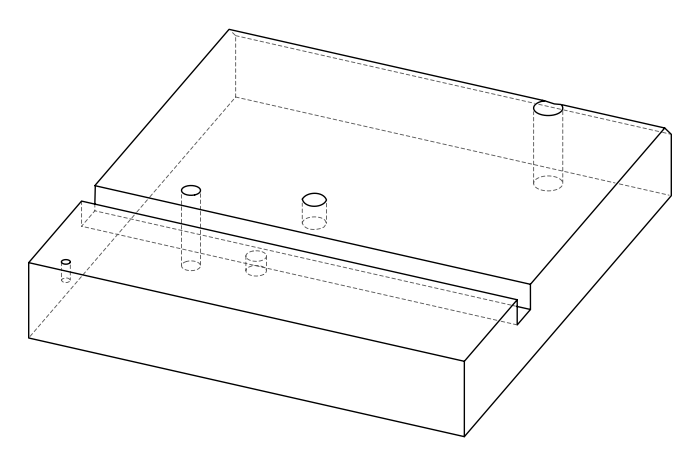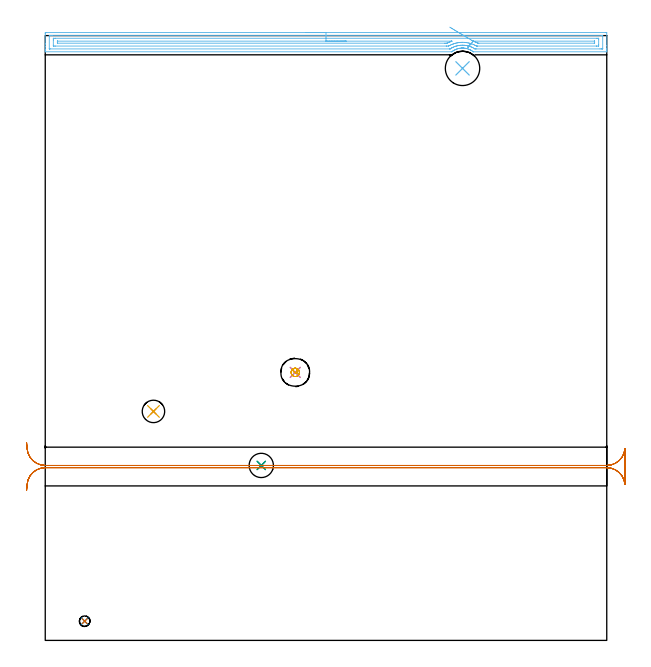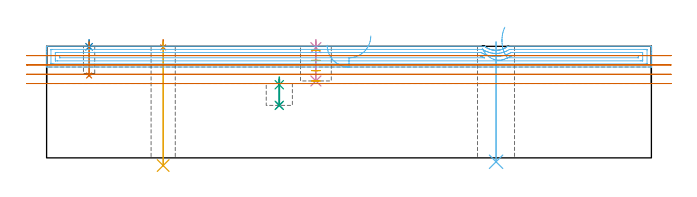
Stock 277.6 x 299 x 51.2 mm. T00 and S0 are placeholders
(PLAN: 13 operations, 8 tool changes, 15.4 min)
(1 SPOT_DRILL | STEP1HOLE | NXT0321_9005460120000 | 0.03 min | 1 mm3)
(2 SPOT_DRILL_1 | STEP1POCKET | NXT0321_9005460120000 | 0.03 min | 0 mm3)
(3 SPOT_DRILL_2 | STEP1POCKET_1 | NXT0321_9005460120000 | 0.03 min | 1833 mm3)
(4 SPOT_DRILL_3 | STEP1POCKET_2 | NXT0321_9005460120000 | 0.03 min | 2 mm3)
(5 DRILL_THROUGH_HOLE_INTO_CENTER | STEP1HOLE | NXT0301_082 | 0.23 min | 4942 mm3)
(6 INDEXABLE_INSERT_DRILL_THROUGH_HOLE_FROM_SOLID | STEP1HOLE_1 | NXT0302_005 | 0.22 min | 11609 mm3)
(7 DRILL_BLIND_HOLE_INTO_CENTER | STEP1POCKET | NXT0301_023 | 0.06 min | 268 mm3)
(8 DRILL_BLIND_HOLE_INTO_CENTER_1 | STEP1POCKET_1 | UGT0301_198 | 0.05 min | 430 mm3)
(9 DRILL_TO_ENLARGE_BLIND_HOLE | STEP1POCKET_1 | UGT0301_373 | 0.05 min | 795 mm3)
(10 DRILL_BLIND_HOLE_INTO_CENTER_2 | STEP1POCKET_2 | UGT0301_373 | 0.07 min | 1792 mm3)
(11 MILL_ROUGH_BLIND_HOLE_CONTOUR | STEP1POCKET_2 | NXT0201_013 | Spiral | 0.33 min | 687 mm3)
(12 AREA_MILL | FG_CHAMFER_SURFACE | UGT0205_001 | 9.15 min | 12521 mm3)
(13 MILL_RECTANGULAR_SLOT | SLOT_RECTANGULAR | UGT0201_100 | Follow Part, ap 4.5, ae 75% | 5.12 min | 88769 mm3)
(TOOL NXT0321_9005460120000 | NC Spot Drill, 142deg, 12mm, Carbide, Uncoated | D12 PA142 FL30 Z2)
(TOOL NXT0301_082 | Carbide Drill 11.1mm [860.1-1110-033A1-MM 2214] | D11.1 PA140 FL55 Z2)
(TOOL NXT0302_005 | Index. Insert Drill 17mm [880-D1700L20-05] | D17 PA176 FL85 Z2)
(TOOL NXT0301_023 | Carbide Drill 5.2mm [860.1-0520-016A1-MM 2214] | D5.2 PA140 FL28 Z2)
(TOOL UGT0301_198 | Twist Drill 7.9 mm | D7.9 PA118 FL73 Z2)
(TOOL UGT0301_373 | Twist Drill Flat Bottom 12 mm | D12 PA180 FL101 Z2)
(TOOL NXT0201_013 | ENDMILL 10mm | D10 FL30 Z4)
(TOOL UGT0205_001 | Chamfer Mill 20 x 3 x 45 deg. | D20 FL50 Z2)
(TOOL UGT0201_100 | End Mill 18 mm | D18 FL22 Z2)
(OP 1 SPOT_DRILL)
G17 G21 G94 G90
T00 M6
G54
G17 G0 G90 X53.5 Y113.2 S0 M3
G43 Z61.2 H0
G94 G81 G98 Z50.722 F250. R54.2
G80
M5
M2
(OP 2 SPOT_DRILL_1)
G17 G21 G94 G90
T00 M6
G54
G17 G0 G90 X19.5 Y9.5 S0 M3
G43 Z61.2 H0
G94 G81 G98 Z50.976 F250. R54.2
G80
M5
M2
(OP 3 SPOT_DRILL_2)
G17 G21 G94 G90
T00 M6
G54
G17 G0 G90 X106.8 Y86.5 S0 M3
G43 Z61.2 H0
G94 G81 G98 Z33.575 F250. R37.1
G80
M5
M2
(OP 4 SPOT_DRILL_3)
G17 G21 G94 G90
T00 M6
G54
G17 G0 G90 X123.6 Y132.5 S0 M3
G43 Z61.2 H0
G94 G81 G98 Z50.593 F250. R54.2
G80
M5
M2
(OP 5 DRILL_THROUGH_HOLE_INTO_CENTER)
G17 G21 G94 G90
T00 M6
G54
G17 G0 G90 X53.5 Y113.2 S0 M3
G43 Z61.2 H1
G94 G73 G98 Z-3.52 F250. Q10.944 R53.2
G80
M5
M2
(OP 6 INDEXABLE_INSERT_DRILL_THROUGH_HOLE_FROM_SOLID)
G17 G21 G94 G90
T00 M6
G54
G17 G0 G90 X206.3 Y282.8 S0 M3
G43 Z61.2 H1
G94 G81 G98 Z-1.797 F250. R53.2
G80
M5
M2
(OP 7 DRILL_BLIND_HOLE_INTO_CENTER)
G17 G21 G94 G90
T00 M6
G54
G17 G0 G90 X19.5 Y9.5 S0 M3
G43 Z61.2 H1
G94 G81 G98 Z37.8 F250. R53.2
G80
M5
M2
(OP 8 DRILL_BLIND_HOLE_INTO_CENTER_1)
G17 G21 G94 G90
T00 M6
G54
G17 G0 G90 X106.8 Y86.5 S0 M3
G43 Z61.2 H0
G94 G81 G98 Z24.1 F250. R36.1
G80
M5
M2
(OP 9 DRILL_TO_ENLARGE_BLIND_HOLE)
G17 G21 G94 G90
T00 M6
G54
G17 G0 G90 X106.8 Y86.5 S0 M3
G43 Z61.2 H0
G94 G81 G98 Z24.1 F250. R36.1
G80
M5
M2
(OP 10 DRILL_BLIND_HOLE_INTO_CENTER_2)
G17 G21 G94 G90
T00 M6
G54
G17 G0 G90 X123.6 Y132.5 S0 M3
G43 Z61.2 H0
G94 G81 G98 Z35.3 F250. R53.2
G80
M5
M2
(OP 11 MILL_ROUGH_BLIND_HOLE_CONTOUR)
G17 G21 G94 G90
T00 M6
G54
G17 G0 G90 X123.6 Y132.5 S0 M3
G43 Z61.2 H0
Z49.475
G94 G3 X124.1 Y132. R0.5 F250.
X124.6 Y132.5 R0.5
X124.215 Y134.165 R3.799
X123.6 Y134.55 R0.685
X121.55 Y132.5 R2.05
X123.6 Y134.55 R-2.05
X122.575 Y133.525 R1.025
X123.6 Y132.5 R1.025
G0 Z44.75
G3 X124.1 Y132. R0.5
X124.6 Y132.5 R0.5
X124.215 Y134.165 R3.799
X123.6 Y134.55 R0.685
X121.55 Y132.5 R2.05
X123.6 Y134.55 R-2.05
X122.575 Y133.525 R1.025
X123.6 Y132.5 R1.025
G0 Z40.025
G3 X124.1 Y132. R0.5
X124.6 Y132.5 R0.5
X124.215 Y134.165 R3.799
X123.6 Y134.55 R0.685
X121.55 Y132.5 R2.05
X123.6 Y134.55 R-2.05
X122.575 Y133.525 R1.025
X123.6 Y132.5 R1.025
G0 Z35.3
G3 X124.1 Y132. R0.5
X124.6 Y132.5 R0.5
X124.215 Y134.165 R3.799
X123.6 Y134.55 R0.685
X121.55 Y132.5 R2.05
X123.6 Y134.55 R-2.05
X122.575 Y133.525 R1.025
X123.6 Y132.5 R1.025
G0 Z61.2
M5
M2
(OP 12 AREA_MILL)
G17 G21 G94 G90
T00 M6
G54
G17 G0 G90 X128.8 Y300.5 S1061 M3
G43 Z61.2 H0
Z51.7
G94 G1 X128.838 Z50.828 F250.
X128.952 Z49.964
X129.141 Z49.112
X129.403 Z48.28
X129.737 Z47.474
X130.14 Z46.7
X130.609 Z45.964
X131.14 Z45.272
X131.729 Z44.629
X132.372 Z44.04
X133.064 Z43.509
X133.8 Z43.04
X134.574 Z42.637
X135.38 Z42.303
X136.212 Z42.041
X137.064 Z41.852
X137.928 Z41.738
X138.8 Z41.7
X276.969
X277.489 Y300.495 Z41.703
X277.59 Y300.492 Z41.706
X277.6 Y300.386 Z41.811
Y293.999 Z48.196
Y292.608 Z49.589
Y292.247 Z49.948
Y291.526 Z50.674
Y291.306 Z50.894
X277.597 Y291.151 Z51.042
X277.59 Y291.002 Z51.189
X277.416 Y291. Z51.2
X211.685
X211.637 Y290.999 Z51.198
X211.617 Y291.005 Z51.192
X211.516 Y291.071 Z51.127
X211.452 Y291.121 Z51.079
X211.101 Y291.367 Z50.833
X210.743 Y291.599 Z50.6
X210.413 Y291.787 Z50.413
X210.364 Y291.814 Z50.385
X210.224 Y291.887 Z50.312
X209.979 Y292.014 Z50.184
X209.897 Y292.051 Z50.145
X209.849 Y292.073 Z50.124
X209.405 Y292.258 Z49.942
X209.3 Y292.296 Z49.904
X208.956 Y292.421 Z49.779
X208.555 Y292.539 Z49.661
X208.51 Y292.552 Z49.648
X208.108 Y292.646 Z49.549
X208.062 Y292.657 Z49.539
X207.616 Y292.739 Z49.458
X207.168 Y292.794 Z49.397
X206.966 Y292.812 Z49.381
X206.81 Y292.825 Z49.367
X206.751 Y292.829 Z49.36
X206.722 Y292.832 Z49.359
X206.498 Y292.843 Z49.351
X206.412 Y292.842 Z49.349
X206.342 Y292.845 Z49.352
X206.107 Y292.846
X205.99 Y292.839 Z49.355
X205.938 Y292.837 Z49.359
X205.827 Y292.829 Z49.364
X205.764 Y292.823 Z49.368
X205.381 Y292.789 Z49.402
X205.121 Y292.756 Z49.44
X204.933 Y292.731 Z49.466
X204.531 Y292.655 Z49.54
X204.487 Y292.647 Z49.549
X204.212 Y292.581 Z49.618
X204.039 Y292.538 Z49.661
X203.636 Y292.415 Z49.783
X203.593 Y292.402 Z49.796
X203.213 Y292.262 Z49.937
X203.144 Y292.237 Z49.963
X202.7 Y292.05 Z50.147
X202.62 Y292.015 Z50.185
X202.21 Y291.799 Z50.399
X201.806 Y291.565 Z50.633
X201.521 Y291.371 Z50.826
X201.401 Y291.289 Z50.906
X201.149 Y291.12 Z51.078
X201.016 Y291.022 Z51.177
X200.982 Y291.006 Z51.192
X200.954 Y291. Z51.2
X0.184
X0.01 Y291.002 Z51.189
X0.003 Y291.151 Z51.042
X0. Y291.306 Z50.894
Y291.526 Z50.674
Y292.247 Z49.948
Y293.483 Z48.714
Y294.874 Z47.321
Y299.871 Z42.327
X0.004 Y300.129 Z42.069
X0.01 Y300.493 Z41.705
X0.255 Y300.497 Z41.702
X0.631 Y300.5 Z41.7
X138.8
Y299.086 Z43.114
X275.18 Y299.085 Z43.115
X275.352 Y299.084 Z43.116
X275.539 Y299.081 Z43.119
X275.579 Y299.079 Z43.121
X275.59 Y299.058 Z43.142
X275.593 Y299.024 Z43.176
X275.599 Y298.843 Z43.357
Y292.713 Z49.487
X275.595 Y292.575 Z49.625
X275.59 Y292.466 Z49.734
X275.579 Y292.421 Z49.779
X275.541 Y292.42 Z49.78
X275.18 Y292.416 Z49.784
X275.009 Y292.415 Z49.785
X274.286 Y292.414 Z49.786
X213.303
X212.579 Y292.417 Z49.783
X212.495 Y292.419 Z49.781
X212.455 Y292.421 Z49.779
X212.335 Y292.487 Z49.713
X211.685 Y292.869 Z49.331
X211.208 Y293.123 Z49.077
X210.791 Y293.315 Z48.885
X210.446 Y293.46 Z48.74
X209.897 Y293.661 Z48.539
X209.101 Y293.902 Z48.298
X209.044 Y293.917 Z48.283
X209.002 Y293.927 Z48.273
X208.695 Y293.999 Z48.201
X208.108 Y294.105 Z48.095
X207.979 Y294.125 Z48.075
X207.214 Y294.212 Z47.988
X206.974 Y294.233 Z47.967
X206.319 Y294.254 Z47.946
X206.058
X205.425 Y294.215 Z47.985
X205.222 Y294.198 Z48.002
X204.531 Y294.111 Z48.089
X204.431 Y294.096 Z48.104
X203.896 Y293.999 Z48.201
X203.636 Y293.936 Z48.264
X203.272 Y293.837 Z48.363
X202.99 Y293.756 Z48.444
X202.883 Y293.723 Z48.477
X202.742 Y293.675 Z48.525
X202.332 Y293.525 Z48.675
X201.848 Y293.331 Z48.869
X201.699 Y293.268 Z48.932
X201.389 Y293.123 Z49.077
X201.044 Y292.945 Z49.255
X200.954 Y292.895 Z49.305
X200.368 Y292.549 Z49.651
X200.204 Y292.446 Z49.754
X200.162 Y292.421 Z49.779
X200.144 Y292.419 Z49.781
X200.059 Y292.416 Z49.784
X199.888 Y292.415 Z49.785
X2.42
X2.248 Y292.416 Z49.784
X2.061 Y292.419 Z49.781
X2.021 Y292.421 Z49.779
X2.01 Y292.442 Z49.758
X2.007 Y292.476 Z49.724
X2.001 Y292.657 Z49.543
Y298.787 Z43.413
X2.005 Y298.925 Z43.275
X2.01 Y299.034 Z43.166
X2.021 Y299.079 Z43.121
X2.059 Y299.08 Z43.12
X2.42 Y299.084 Z43.116
X2.591 Y299.085 Z43.115
X3.314 Y299.086 Z43.114
X138.8
Y297.672 Z44.528
X272.497 Y297.671 Z44.529
X273.219 Y297.67 Z44.53
X273.392 Y297.668 Z44.532
X273.563 Y297.665 Z44.535
X273.591 Y297.655 Z44.545
X273.594 Y297.624 Z44.576
X273.598 Y297.569 Z44.631
X273.599 Y297.501 Z44.699
X273.6 Y297.297 Z44.903
Y294.67 Z47.53
X273.597 Y293.999 Z48.201
X273.594 Y293.897 Z48.303
X273.59 Y293.847 Z48.353
X273.583 Y293.835 Z48.365
X273.561 Y293.833 Z48.367
X273.392 Y293.831 Z48.369
X272.671 Y293.829 Z48.371
X272.497 Y293.828 Z48.372
X213.647 Y293.829 Z48.371
X213.474 Y293.83 Z48.37
X213.3 Y293.834 Z48.366
X213.191 Y293.838 Z48.362
X212.897 Y293.999 Z48.201
X212.579 Y294.166 Z48.034
X212.225 Y294.346 Z47.854
X211.685 Y294.584 Z47.616
X210.948 Y294.874 Z47.326
X210.791 Y294.931 Z47.269
X210.702 Y294.961 Z47.239
X209.897 Y295.194 Z47.006
X209.457 Y295.305 Z46.896
X209.002 Y295.399 Z46.801
X208.349 Y295.514 Z46.686
X208.108 Y295.543 Z46.657
X207.339 Y295.628 Z46.572
X207.214 Y295.637 Z46.563
X206.4 Y295.671 Z46.529
X206.319
X205.913 Y295.664 Z46.536
X205.532 Y295.645 Z46.555
X205.425 Y295.637 Z46.563
X204.714 Y295.57 Z46.63
X204.531 Y295.548 Z46.652
X203.929 Y295.463 Z46.737
X203.636 Y295.408 Z46.792
X203.186 Y295.316 Z46.884
X202.742 Y295.205 Z46.995
X202.476 Y295.135 Z47.065
X201.848 Y294.944 Z47.256
X201.795 Y294.927 Z47.273
X201.65 Y294.874 Z47.326
X201.153 Y294.679 Z47.521
X200.954 Y294.598 Z47.602
X200.528 Y294.415 Z47.785
X200.059 Y294.188 Z48.012
X199.932 Y294.123 Z48.077
X199.699 Y293.999 Z48.201
X199.449 Y293.862 Z48.338
X199.393 Y293.835 Z48.365
X199.334 Y293.833 Z48.367
X199.165 Y293.831 Z48.369
X198.444 Y293.829 Z48.371
X198.271 Y293.828 Z48.372
X5.103 Y293.829 Z48.371
X4.381 Y293.83 Z48.37
X4.208 Y293.832 Z48.368
X4.037 Y293.835 Z48.365
X4.009 Y293.845 Z48.355
X4.006 Y293.876 Z48.324
X4.002 Y293.931 Z48.269
X4.001 Y293.999 Z48.201
X4. Y294.203 Z47.997
Y296.83 Z45.37
X4.003 Y297.501 Z44.699
X4.006 Y297.603 Z44.597
X4.01 Y297.653 Z44.547
X4.017 Y297.665 Z44.535
X4.039 Y297.667 Z44.533
X4.208 Y297.669 Z44.531
X4.929 Y297.671 Z44.529
X5.103 Y297.672 Z44.528
X138.8
Y296.257 Z45.943
X200.604
X200.954 Y296.256 Z45.944
X200.982 Y296.255 Z45.945
X201.035 Y296.25 Z45.95
X201.001 Y296.233 Z45.967
X200.978 Y296.222 Z45.978
X200.319 Y295.972 Z46.228
X200.059 Y295.871 Z46.329
X199.972 Y295.835 Z46.365
X199.77 Y295.75 Z46.45
X199.357 Y295.562 Z46.638
X199.165 Y295.473 Z46.727
X198.755 Y295.276 Z46.924
X198.713 Y295.257 Z46.943
X198.658 Y295.25 Z46.95
X198.53 Y295.247 Z46.953
X198.271 Y295.244 Z46.956
X197.894 Y295.243 Z46.957
X197.376
X6.152
X6.094 Y295.244 Z46.956
X6.034 Y295.247 Z46.953
X6.017 Y295.249 Z46.951
X6.01 Y295.262 Z46.938
X6.007 Y295.314 Z46.886
X6. Y295.747 Z46.453
X6.004 Y296.186 Z46.014
X6.007 Y296.24 Z45.96
X6.01 Y296.249 Z45.951
X6.021 Y296.251 Z45.949
X6.063 Y296.254 Z45.946
X6.201 Y296.257 Z45.943
X138.8
X139.672 Z45.981
X140.537 Z46.095
X141.388 Z46.283
X142.22 Z46.546
X143.026 Z46.88
X143.8 Z47.282
X144.536 Z47.751
X145.228 Z48.282
X145.871 Z48.872
X146.46 Z49.515
X146.992 Z50.207
X147.46 Z50.943
X147.863 Z51.717
X148.197 Z52.522
X148.459 Z53.355
X148.648 Z54.206
X148.762 Z55.071
X148.8 Z55.943
G0 Z61.2
X210.328 Y294.819
Z59.963
G1 X210.006 Y294.438 Z59.247
X209.726 Y294.106 Z58.491
X209.489 Y293.826 Z57.699
X209.297 Y293.6 Z56.879
X209.153 Y293.429 Z56.036
X209.056 Y293.315 Z55.176
X209.008 Y293.258 Z54.307
X209.01 Y293.26 Z53.435
X209.06 Y293.319 Z52.566
X209.159 Y293.437 Z51.707
X209.306 Y293.611 Z50.865
X209.5 Y293.84 Z50.046
X209.739 Y294.123 Z49.256
X210.022 Y294.457 Z48.501
X210.346 Y294.841 Z47.788
X210.709 Y295.27 Z47.121
X211.109 Y295.742 Z46.506
X211.541 Y296.254 Z45.946
X211.542
X211.576 Y296.256 Z45.944
X211.619 Y296.257 Z45.943
X211.685
X271.448
X271.506 Y296.256 Z45.944
X271.566 Y296.253 Z45.947
X271.583 Y296.251 Z45.949
X271.59 Y296.238 Z45.962
X271.593 Y296.186 Z46.014
X271.6 Y295.753 Z46.447
X271.597 Y295.314 Z46.886
X271.593 Y295.26 Z46.94
X271.59 Y295.251 Z46.949
X271.579 Y295.249 Z46.951
X271.537 Y295.246 Z46.954
X271.399 Y295.243 Z46.957
X214.368
X213.99 Y295.244 Z46.956
X213.928 Y295.247 Z46.953
X213.898 Y295.25 Z46.95
X213.844 Y295.274 Z46.926
X213.474 Y295.45 Z46.75
X212.825 Y295.75 Z46.45
X212.579 Y295.854 Z46.346
X212.399 Y295.927 Z46.273
X211.857 Y296.133 Z46.067
X211.685 Y296.197 Z46.003
X211.617 Y296.222 Z45.978
X211.55 Y296.248 Z45.952
X211.541 Y296.254 Z45.946
X210.86 Y296.66 Z45.582
X210.155 Y297.082 Z45.289
X209.431 Y297.515 Z45.068
X208.692 Y297.956 Z44.922
X207.946 Y298.402 Z44.851
X207.197 Y298.85 Z44.856
X206.452 Y299.295 Z44.937
X205.715 Y299.735 Z45.094
X204.993 Y300.167 Z45.325
X204.291 Y300.587 Z45.628
X203.614 Y300.991 Z46.002
X202.968 Y301.377 Z46.442
X202.357 Y301.742 Z46.947
X201.786 Y302.084 Z47.512
X201.26 Y302.398 Z48.132
X200.782 Y302.684 Z48.804
X200.356 Y302.938 Z49.521
X199.985 Y303.16 Z50.279
G0 Z61.2
M5
M2
(OP 13 MILL_RECTANGULAR_SLOT)
G17 G21 G94 G90
T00 M6
G54
G17 G0 G90 X-9.215 Y74.144 S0 M3
G43 Z61.286 H0
Z46.925
G94 G1 X-8.97 Y77.134 F250.
G2 X0. Y85.4 R9. F500.
G1 X277.6
G2 X286.57 Y77.135 R9.
G1 X286.6
Y94.765
X286.57
G2 X277.6 Y86.5 R9.
G1 X0.
G2 X-8.97 Y94.766 R9.
G1 X-9.215 Y97.756 F250.
G0 Y74.144 Z42.65
G1 X-8.97 Y77.134
G2 X0. Y85.4 R9. F500.
G1 X277.6
G2 X286.57 Y77.135 R9.
G1 X286.6
Y94.765
X286.57
G2 X277.6 Y86.5 R9.
G1 X0.
G2 X-8.97 Y94.766 R9.
G1 X-9.215 Y97.756 F250.
G0 Y74.144 Z38.375
G1 X-8.97 Y77.134
G2 X0. Y85.4 R9. F500.
G1 X277.6
G2 X286.57 Y77.135 R9.
G1 X286.6
Y94.765
X286.57
G2 X277.6 Y86.5 R9.
G1 X0.
G2 X-8.97 Y94.766 R9.
G1 X-9.215 Y97.756 F250.
G0 Y74.144 Z34.1
G1 X-8.97 Y77.134
G2 X0. Y85.4 R9. F500.
G1 X277.6
G2 X286.57 Y77.135 R9.
G1 X286.6
Y94.765
X286.57
G2 X277.6 Y86.5 R9.
G1 X0.
G2 X-8.97 Y94.766 R9.
G1 X-9.215 Y97.756 F250.
G0 Z61.286
M5
M2
